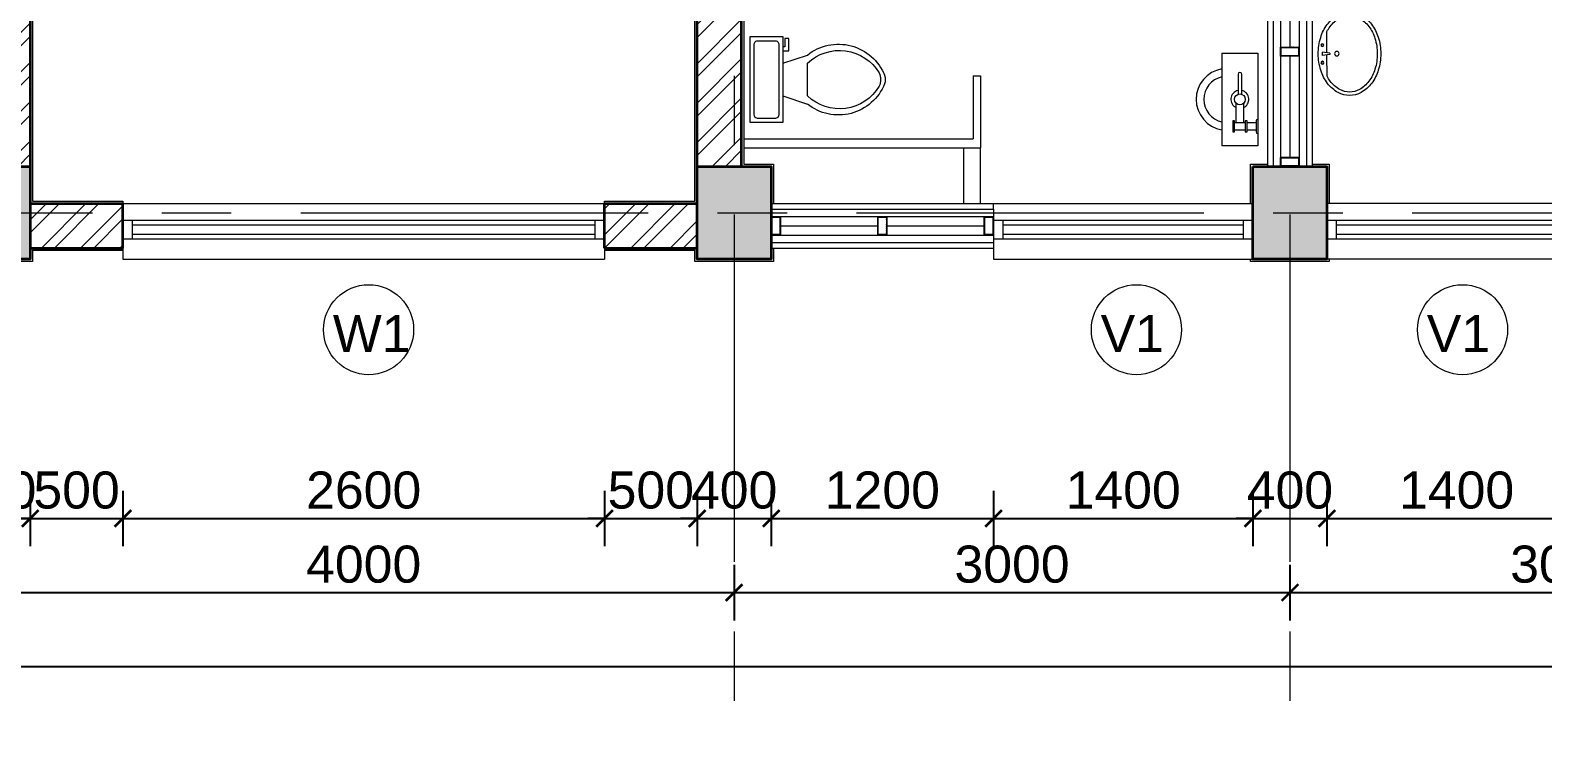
# Model space of a CAD drawing. Header units: inches. Extents: x 527934 to 2134587, y -408734 to 227304.
# Drawn here: x 1423262 to 1431427, y -162755 to -158919 of the extents above; entities that cross this region are included whole.
import ezdxf

# ---------------------------------------------------------------- set-up
doc = ezdxf.new("R2010")
doc.units = ezdxf.units.IN
doc.header["$MEASUREMENT"] = 0
doc.linetypes.add('CENTER', pattern=[2, 1.25, -0.25, 0.25, -0.25])
for name, color, linetype, lineweight in [('centre line', 1, 'CENTER', 9), ('dim', 253, 'Continuous', 9), ('furniture', 253, 'Continuous', 5), ('hatch', 250, 'Continuous', 5), ('hatch - general', 252, 'Continuous', 5), ('hatch 2', 251, 'Continuous', 5), ('metal', 40, 'Continuous', 18), ('partition wall', 5, 'Continuous', 20), ('partition wall-brick', 40, 'Continuous', 20), ('plaster line', 253, 'Continuous', 5), ('sill', 253, 'Continuous', 13), ('text', 7, 'Continuous', 13), ('wall - brick', 30, 'Continuous', 35), ('window', 1, 'Continuous', 15)]:
    doc.layers.add(name, color=color, linetype=linetype, lineweight=lineweight)
doc.styles.add('ATTR', font='romans.shx', dxfattribs={"width": 0.8, "height": 1.2})
doc.styles.get("Standard").update_dxf_attribs({"font": 'arial.ttf'})
doc.styles.add('style1', font='arial.ttf')
doc.linetypes.add('BATTING', pattern='A,0.0001,-0.1,[134,ltypeshp.shx,S=0.1,R=0,X=-0.1,Y=0],-0.2,[134,ltypeshp.shx,S=0.1,R=180,X=0.1,Y=0],-0.1', length=0.4001)
doc.dimstyles.new('dim 100', dxfattribs={"dimtxt": 200, "dimasz": 90, "dimexe": 150, "dimexo": 150, "dimgap": 50, "dimtad": 1, "dimdec": 0, "dimzin": 0, "dimdsep": 46, "dimtxsty": 'Standard', "dimblk": 'ARCHTICK', "dimcen": 100, "dimdle": 150, "dimazin": 0, "dimtfac": 1, "dimtdec": 0, "dimtix": 1, "dimtmove": 2, "dimatfit": 3, "dimfxl": 150, "dimfxlon": 1, "dimtolj": 1, "dimtzin": 0, "dimarcsym": 0})
pattern_1 = [(45, (-719819.97, 17276.17), (-106.066017, 106.066017), []), (45, (-719749.25, 17276.17), (-106.066017, 106.066017), [])]

# ---------------------------------------------------------------- blocks, each defined once
blk = doc.blocks.new('WINDOW 1')
at = {"layer": 'window'}
for p, q in [((2122081.7, -84476), (2124681.7, -84476)), ((2122131.7, -84476), (2122131.7, -84576)), ((2122131.7, -84501), (2124631.7, -84501)), ((2122081.7, -84576), (2124681.7, -84576)), ((2122131.7, -84551), (2124631.7, -84551))]:
    blk.add_line(p, q, dxfattribs=at)
at = {"layer": 'window', "ltscale": 400}
blk.add_line((2124631.7, -84576), (2124631.7, -84476), dxfattribs=at)
blk = doc.blocks.new('A$C469E363F')
at = {"color": 0}
for p, q in [((-0.65, 5.39), (-5.48, 5.4)), ((0, 6.38), (-0.79, 6.38)), ((-0.56, 4.75), (-0.79, 6.38)), ((-0.56, 4.75), (-0.24, 4.75)), ((-0.24, 4.75), (0, 6.38)), ((4.68, 5.37), (-0.14, 5.38))]:
    blk.add_line(p, q, dxfattribs=at)
blk.add_lwpolyline([(-0.44, -6.9, 0.075445), (3.31, -6.34, 0.085783), (6.29, -4.83, 0.10607), (8.41, -2.41, 0.126822), (9.09, 0.21, 0.126822), (8.43, 2.82, 0.10607), (6.32, 5.26, 0.085783), (3.35, 6.79, 0.075445), (-0.39, 7.37, 0.075445), (-4.15, 6.81, 0.085783), (-7.12, 5.3, 0.10607), (-9.24, 2.88, 0.126822), (-9.93, 0.26, 0.126822), (-9.26, -2.35, 0.10607), (-7.16, -4.79, 0.085783), (-4.19, -6.32, 0.075445)], format="xyb", close=True, dxfattribs=at)
for points in [[(-5.48, 5.4, 0.038366), (-6.65, 4.66, 0.10607), (-8.55, 2.49, 0.126822), (-9.13, 0.26, 0.126822), (-8.56, -1.97, 0.10607), (-6.68, -4.16, 0.085783), (-3.95, -5.56, 0.075445), (-0.44, -6.11, 0.075445)], [(-0.44, -6.11, 0.075445), (3.08, -5.58, 0.085783), (5.82, -4.19, 0.10607), (7.72, -2.02, 0.126822), (8.3, 0.21, 0.126822), (7.73, 2.44, 0.10607), (5.85, 4.62, 0.038366), (4.68, 5.37, 0.075445)]]:
    blk.add_lwpolyline(points, format="xyb", dxfattribs=at)
for centre, radius in [((-2.41, 6.44), 0.316), ((-2.41, 6.44), 0.276), ((-0.46, 3.13), 0.515), ((1.61, 6.43), 0.316), ((1.61, 6.43), 0.263)]:
    blk.add_circle(centre, radius, dxfattribs=at)
blk = doc.blocks.new('Tank Toilet 3 PV')
for p, q in [((9.5, -6), (9.5, -2)), ((-10, -8.5), (-8, -8.5)), ((-10, -9.5), (-10, -8.5)), ((-7, -9.5), (-10, -9.5)), ((-8, -8.5), (-8, -8)), ((-7, -8), (-7, -9.5)), ((-4, -8), (-6, -14)), ((4, -8), (6, -14)), ((4, -14), (-4, -14))]:
    blk.add_line(p, q)
blk.add_lwpolyline([(10.5, -8), (10.5, 0), (-10.5, 0), (-10.5, -8)], close=True)
for points in [[(-9.5, -2), (-9.5, -6)], [(8.5, -1), (-8.5, -1)], [(-8.5, -7), (8.5, -7)]]:
    blk.add_lwpolyline(points)
for centre, radius, start, end in [((-8.62, -1.88), 0.884, 81.8699, 188.1301), ((8.62, -1.88), 0.884, 351.8699, 98.1301), ((-8.62, -6.12), 0.884, 171.8699, 278.1301), ((8.62, -6.12), 0.884, 261.8699, 8.1301), ((3.52, -21.58), 12.17, 141.4691, 247.9714), ((4.2, -21.82), 11.33, 136.3677, 238.9468), ((-3.52, -21.58), 12.17, 292.0284, 38.5307), ((-4.2, -21.82), 11.33, 301.053, 43.6321), ((0, -27.88), 4, 245.7318, 294.2682), ((0, -29), 4, 254.8605, 285.1395)]:
    blk.add_arc(centre, radius, start, end)
at = {"style": 'ATTR', "width": 0.8, "flags": 9}
blk.add_attdef('ESTCODE', (0, 0), '', height=0.000000846, dxfattribs=at)
blk = doc.blocks.new('Urinal Toilet 1 PV')
for p, q in [((3.85, 0), (6.65, 0)), ((0.773, -2.7999), (4.55, -2.7999)), ((4.2, -0.3499), (6.3, -0.3499)), ((4.2, -2.0999), (4.2, -2.45)), ((6.3, -2.0999), (4.2, -2.0999)), ((4.2, -2.45), (6.3, -2.45)), ((4.55, -0.3499), (4.55, -2.0999)), ((4.55, -2.45), (4.55, -4.5499)), ((5.95, -2.0999), (5.95, -0.3499)), ((5.95, -4.5499), (5.95, -2.45)), ((6.3, -2.45), (6.3, -2.0999)), ((-0.98, -3.15), (-4.9, -3.15)), ((-4.9, -3.8499), (-0.98, -3.8499)), ((4.55, -4.2), (0.784, -4.2)), ((4.2, -4.5499), (4.2, -4.9)), ((6.3, -4.5499), (4.2, -4.5499)), ((4.2, -4.9), (6.3, -4.9)), ((6.3, -4.9), (6.3, -4.5499)), ((-9, -7), (9, -7))]:
    blk.add_line(p, q)
blk.add_lwpolyline([(-9, -7), (-9, 0), (9, 0), (9, -7)])
blk.add_circle((0, -3.5), 1.05)
for centre, radius, start, end in [((4.216, 0.0154), 0.3657, 182.4084, 267.5916), ((6.285, 0.0154), 0.3657, 272.4084, 357.5916), ((0, -3.5), 1.75, 22.85047, 168.577), ((-4.9, -3.5), 0.35, 90, 270), ((0, -3.5), 1.75, 191.8763, 336.5863), ((0, -6), 6, 189.7326, 350.4409), ((0, -6), 4.5, 192.8398, 347.201)]:
    blk.add_arc(centre, radius, start, end)
at = {"style": 'ATTR', "width": 0.8, "flags": 9}
blk.add_attdef('ESTCODE', (0, 0), '', height=0.00000036, dxfattribs=at)
blk = doc.blocks.new('_ArchTick')
at = {"color": 0, "linetype": 'ByBlock', "const_width": 0.15}
blk.add_lwpolyline([(-0.5, -0.5), (0.5, 0.5)], dxfattribs=at)
blk = doc.blocks.new('*D2975')
at = {"layer": 'Defpoints', "color": 0, "ltscale": 400}
for p in [(1401861.7, -160154.6), (1433261.7, -160154.6), (1433261.7, -162354.6)]:
    blk.add_point(p, dxfattribs=at)
at = {"layer": 'dim', "color": 0, "lineweight": -2, "ltscale": 400}
for p, q in [((1401861.7, -162204.6), (1401861.7, -162504.6)), ((1433261.7, -162204.6), (1433261.7, -162504.6)), ((1401711.7, -162354.6), (1433411.7, -162354.6))]:
    blk.add_line(p, q, dxfattribs=at)
at = {"layer": 'dim', "color": 0, "lineweight": -2, "ltscale": 400, "xscale": 90, "yscale": 90, "zscale": 90, "rotation": 180}
blk.add_blockref('_ArchTick', (1401861.7, -162354.6), dxfattribs=at)
at = {"layer": 'dim', "color": 0, "lineweight": -2, "ltscale": 400, "xscale": 90, "yscale": 90, "zscale": 90}
blk.add_blockref('_ArchTick', (1433261.7, -162354.6), dxfattribs=at)
at = {"layer": 'dim', "color": 0, "ltscale": 400, "insert": (1417561.7, -162202.4), "char_height": 200, "attachment_point": 5}
blk.add_mtext('\\A1;31400', dxfattribs=at)
blk = doc.blocks.new('*D2982')
at = {"layer": 'Defpoints', "color": 0, "ltscale": 400}
for p in [(1423061.7, -160154.6), (1427061.7, -160154.6), (1427061.7, -161954.6)]:
    blk.add_point(p, dxfattribs=at)
at = {"layer": 'dim', "color": 0, "lineweight": -2, "ltscale": 400}
for p, q in [((1423061.7, -161804.6), (1423061.7, -162104.6)), ((1427061.7, -161804.6), (1427061.7, -162104.6)), ((1422911.7, -161954.6), (1427211.7, -161954.6))]:
    blk.add_line(p, q, dxfattribs=at)
at = {"layer": 'dim', "color": 0, "lineweight": -2, "ltscale": 400, "xscale": 90, "yscale": 90, "zscale": 90, "rotation": 180}
blk.add_blockref('_ArchTick', (1423061.7, -161954.6), dxfattribs=at)
at = {"layer": 'dim', "color": 0, "lineweight": -2, "ltscale": 400, "xscale": 90, "yscale": 90, "zscale": 90}
blk.add_blockref('_ArchTick', (1427061.7, -161954.6), dxfattribs=at)
at = {"layer": 'dim', "color": 0, "ltscale": 400, "insert": (1425061.7, -161802.5), "char_height": 200, "attachment_point": 5}
blk.add_mtext('\\A1;4000', dxfattribs=at)
blk = doc.blocks.new('*D2983')
at = {"layer": 'Defpoints', "color": 0, "ltscale": 400}
for p in [(1427061.7, -160154.6), (1430061.7, -160154.6), (1430061.7, -161954.6)]:
    blk.add_point(p, dxfattribs=at)
at = {"layer": 'dim', "color": 0, "lineweight": -2, "ltscale": 400}
for p, q in [((1427061.7, -161804.6), (1427061.7, -162104.6)), ((1430061.7, -161804.6), (1430061.7, -162104.6)), ((1426911.7, -161954.6), (1430211.7, -161954.6))]:
    blk.add_line(p, q, dxfattribs=at)
at = {"layer": 'dim', "color": 0, "lineweight": -2, "ltscale": 400, "xscale": 90, "yscale": 90, "zscale": 90, "rotation": 180}
blk.add_blockref('_ArchTick', (1427061.7, -161954.6), dxfattribs=at)
at = {"layer": 'dim', "color": 0, "lineweight": -2, "ltscale": 400, "xscale": 90, "yscale": 90, "zscale": 90}
blk.add_blockref('_ArchTick', (1430061.7, -161954.6), dxfattribs=at)
at = {"layer": 'dim', "color": 0, "ltscale": 400, "insert": (1428561.7, -161802.4), "char_height": 200, "attachment_point": 5}
blk.add_mtext('\\A1;3000', dxfattribs=at)
blk = doc.blocks.new('*D2984')
at = {"layer": 'Defpoints', "color": 0, "ltscale": 400}
for p in [(1430061.7, -160154.6), (1433061.7, -160154.6), (1433061.7, -161954.6)]:
    blk.add_point(p, dxfattribs=at)
at = {"layer": 'dim', "color": 0, "lineweight": -2, "ltscale": 400}
for p, q in [((1430061.7, -161804.6), (1430061.7, -162104.6)), ((1433061.7, -161804.6), (1433061.7, -162104.6)), ((1429911.7, -161954.6), (1433211.7, -161954.6))]:
    blk.add_line(p, q, dxfattribs=at)
at = {"layer": 'dim', "color": 0, "lineweight": -2, "ltscale": 400, "xscale": 90, "yscale": 90, "zscale": 90, "rotation": 180}
blk.add_blockref('_ArchTick', (1430061.7, -161954.6), dxfattribs=at)
at = {"layer": 'dim', "color": 0, "lineweight": -2, "ltscale": 400, "xscale": 90, "yscale": 90, "zscale": 90}
blk.add_blockref('_ArchTick', (1433061.7, -161954.6), dxfattribs=at)
at = {"layer": 'dim', "color": 0, "ltscale": 400, "insert": (1431561.7, -161802.4), "char_height": 200, "attachment_point": 5}
blk.add_mtext('\\A1;3000', dxfattribs=at)
blk = doc.blocks.new('*D2999')
at = {"layer": 'Defpoints', "color": 0, "ltscale": 400}
for p in [(1422861.7, -160154.6), (1423261.7, -160154.6), (1423261.7, -161554.6)]:
    blk.add_point(p, dxfattribs=at)
at = {"layer": 'dim', "color": 0, "lineweight": -2, "ltscale": 400}
for p, q in [((1422861.7, -161404.6), (1422861.7, -161704.6)), ((1423261.7, -161404.6), (1423261.7, -161704.6)), ((1422861.7, -161554.6), (1422771.7, -161554.6)), ((1422861.7, -161554.6), (1423261.7, -161554.6)), ((1423261.7, -161554.6), (1423351.7, -161554.6))]:
    blk.add_line(p, q, dxfattribs=at)
at = {"layer": 'dim', "color": 0, "lineweight": -2, "ltscale": 400, "xscale": 90, "yscale": 90, "zscale": 90}
blk.add_blockref('_ArchTick', (1422861.7, -161554.6), dxfattribs=at)
at = {"layer": 'dim', "color": 0, "lineweight": -2, "ltscale": 400, "xscale": 90, "yscale": 90, "zscale": 90, "rotation": 180}
blk.add_blockref('_ArchTick', (1423261.7, -161554.6), dxfattribs=at)
at = {"layer": 'dim', "color": 0, "ltscale": 400, "insert": (1423061.7, -161402.5), "char_height": 200, "attachment_point": 5}
blk.add_mtext('\\A1;400', dxfattribs=at)
blk = doc.blocks.new('*D3000')
at = {"layer": 'Defpoints', "color": 0, "ltscale": 400}
for p in [(1423761.7, -160094.6), (1423261.7, -160154.6), (1423761.7, -161554.6)]:
    blk.add_point(p, dxfattribs=at)
at = {"layer": 'dim', "color": 0, "lineweight": -2, "ltscale": 400}
for p, q in [((1423261.7, -161404.6), (1423261.7, -161704.6)), ((1423761.7, -161404.6), (1423761.7, -161704.6)), ((1423261.7, -161554.6), (1423171.7, -161554.6)), ((1423261.7, -161554.6), (1423761.7, -161554.6)), ((1423761.7, -161554.6), (1423851.7, -161554.6))]:
    blk.add_line(p, q, dxfattribs=at)
at = {"layer": 'dim', "color": 0, "lineweight": -2, "ltscale": 400, "xscale": 90, "yscale": 90, "zscale": 90}
blk.add_blockref('_ArchTick', (1423261.7, -161554.6), dxfattribs=at)
at = {"layer": 'dim', "color": 0, "lineweight": -2, "ltscale": 400, "xscale": 90, "yscale": 90, "zscale": 90, "rotation": 180}
blk.add_blockref('_ArchTick', (1423761.7, -161554.6), dxfattribs=at)
at = {"layer": 'dim', "color": 0, "ltscale": 400, "insert": (1423511.7, -161402.5), "char_height": 200, "attachment_point": 5}
blk.add_mtext('\\A1;500', dxfattribs=at)
blk = doc.blocks.new('*D3001')
at = {"layer": 'Defpoints', "color": 0, "ltscale": 400}
for p in [(1423761.7, -160094.6), (1426361.7, -160094.6), (1426361.7, -161554.6)]:
    blk.add_point(p, dxfattribs=at)
at = {"layer": 'dim', "color": 0, "lineweight": -2, "ltscale": 400}
for p, q in [((1423761.7, -161404.6), (1423761.7, -161704.6)), ((1426361.7, -161404.6), (1426361.7, -161704.6)), ((1423611.7, -161554.6), (1426511.7, -161554.6))]:
    blk.add_line(p, q, dxfattribs=at)
at = {"layer": 'dim', "color": 0, "lineweight": -2, "ltscale": 400, "xscale": 90, "yscale": 90, "zscale": 90, "rotation": 180}
blk.add_blockref('_ArchTick', (1423761.7, -161554.6), dxfattribs=at)
at = {"layer": 'dim', "color": 0, "lineweight": -2, "ltscale": 400, "xscale": 90, "yscale": 90, "zscale": 90}
blk.add_blockref('_ArchTick', (1426361.7, -161554.6), dxfattribs=at)
at = {"layer": 'dim', "color": 0, "ltscale": 400, "insert": (1425061.7, -161402.5), "char_height": 200, "attachment_point": 5}
blk.add_mtext('\\A1;2600', dxfattribs=at)
blk = doc.blocks.new('*D3002')
at = {"layer": 'Defpoints', "color": 0, "ltscale": 400}
for p in [(1426361.7, -160094.6), (1426861.7, -160094.6), (1426861.7, -161554.6)]:
    blk.add_point(p, dxfattribs=at)
at = {"layer": 'dim', "color": 0, "lineweight": -2, "ltscale": 400}
for p, q in [((1426361.7, -161404.6), (1426361.7, -161704.6)), ((1426861.7, -161404.6), (1426861.7, -161704.6)), ((1426361.7, -161554.6), (1426271.7, -161554.6)), ((1426361.7, -161554.6), (1426861.7, -161554.6)), ((1426861.7, -161554.6), (1426951.7, -161554.6))]:
    blk.add_line(p, q, dxfattribs=at)
at = {"layer": 'dim', "color": 0, "lineweight": -2, "ltscale": 400, "xscale": 90, "yscale": 90, "zscale": 90}
blk.add_blockref('_ArchTick', (1426361.7, -161554.6), dxfattribs=at)
at = {"layer": 'dim', "color": 0, "lineweight": -2, "ltscale": 400, "xscale": 90, "yscale": 90, "zscale": 90, "rotation": 180}
blk.add_blockref('_ArchTick', (1426861.7, -161554.6), dxfattribs=at)
at = {"layer": 'dim', "color": 0, "ltscale": 400, "insert": (1426611.7, -161402.5), "char_height": 200, "attachment_point": 5}
blk.add_mtext('\\A1;500', dxfattribs=at)
blk = doc.blocks.new('*D3003')
at = {"layer": 'Defpoints', "color": 0, "ltscale": 400}
for p in [(1426861.7, -160094.6), (1427261.7, -160154.6), (1427261.7, -161554.6)]:
    blk.add_point(p, dxfattribs=at)
at = {"layer": 'dim', "color": 0, "lineweight": -2, "ltscale": 400}
for p, q in [((1426861.7, -161404.6), (1426861.7, -161704.6)), ((1427261.7, -161404.6), (1427261.7, -161704.6)), ((1426861.7, -161554.6), (1426771.7, -161554.6)), ((1426861.7, -161554.6), (1427261.7, -161554.6)), ((1427261.7, -161554.6), (1427351.7, -161554.6))]:
    blk.add_line(p, q, dxfattribs=at)
at = {"layer": 'dim', "color": 0, "lineweight": -2, "ltscale": 400, "xscale": 90, "yscale": 90, "zscale": 90}
blk.add_blockref('_ArchTick', (1426861.7, -161554.6), dxfattribs=at)
at = {"layer": 'dim', "color": 0, "lineweight": -2, "ltscale": 400, "xscale": 90, "yscale": 90, "zscale": 90, "rotation": 180}
blk.add_blockref('_ArchTick', (1427261.7, -161554.6), dxfattribs=at)
at = {"layer": 'dim', "color": 0, "ltscale": 400, "insert": (1427061.7, -161402.5), "char_height": 200, "attachment_point": 5}
blk.add_mtext('\\A1;400', dxfattribs=at)
blk = doc.blocks.new('*D3004')
at = {"layer": 'Defpoints', "color": 0, "ltscale": 400}
for p in [(1429861.7, -160154.6), (1430261.7, -160154.6), (1430261.7, -161554.6)]:
    blk.add_point(p, dxfattribs=at)
at = {"layer": 'dim', "color": 0, "lineweight": -2, "ltscale": 400}
for p, q in [((1429861.7, -161404.6), (1429861.7, -161704.6)), ((1430261.7, -161404.6), (1430261.7, -161704.6)), ((1429861.7, -161554.6), (1429771.7, -161554.6)), ((1429861.7, -161554.6), (1430261.7, -161554.6)), ((1430261.7, -161554.6), (1430351.7, -161554.6))]:
    blk.add_line(p, q, dxfattribs=at)
at = {"layer": 'dim', "color": 0, "lineweight": -2, "ltscale": 400, "xscale": 90, "yscale": 90, "zscale": 90}
blk.add_blockref('_ArchTick', (1429861.7, -161554.6), dxfattribs=at)
at = {"layer": 'dim', "color": 0, "lineweight": -2, "ltscale": 400, "xscale": 90, "yscale": 90, "zscale": 90, "rotation": 180}
blk.add_blockref('_ArchTick', (1430261.7, -161554.6), dxfattribs=at)
at = {"layer": 'dim', "color": 0, "ltscale": 400, "insert": (1430061.7, -161402.5), "char_height": 200, "attachment_point": 5}
blk.add_mtext('\\A1;400', dxfattribs=at)
blk = doc.blocks.new('2X4')
at = {"layer": 'hatch 2'}
h = blk.add_hatch(dxfattribs=at)
h.set_pattern_fill('ANSI31', color=256, scale=20)
h.set_pattern_definition([(45, (0, 0), (-1.767766953, 1.767766953), [])])
h.paths.add_polyline_path([(5938822.1, -146996.9), (5938776.1, -146996.9, 0.414214), (5938774.1, -146998.9), (5938774.1, -147046.9), (5938777.3, -147046.9), (5938777.3, -147000.1), (5938820.9, -147000.1), (5938820.9, -147046.9), (5938824.1, -147046.9), (5938824.1, -146998.9, 0.414214)])
h.paths.add_polyline_path([(5938777.3, -147046.9), (5938774.1, -147046.9), (5938774.1, -147094.9, 0.414214), (5938776.1, -147096.9), (5938822.1, -147096.9, 0.414218), (5938824.1, -147094.9), (5938824.1, -147046.9), (5938820.9, -147046.9), (5938820.9, -147093.7), (5938777.3, -147093.7)])
at = {"layer": 'metal'}
blk.add_lwpolyline([(5938776.1, -147096.9), (5938822.1, -147096.9, 0.414214), (5938824.1, -147094.9), (5938824.1, -146998.9, 0.414214), (5938822.1, -146996.9), (5938776.1, -146996.9, 0.414214), (5938774.1, -146998.9), (5938774.1, -147094.9, 0.414214)], format="xyb", close=True, dxfattribs=at)
blk.add_lwpolyline([(5938777.3, -147093.7), (5938820.9, -147093.7), (5938820.9, -147000.1), (5938777.3, -147000.1)], close=True, dxfattribs=at)
blk = doc.blocks.new('*D3090')
at = {"layer": 'Defpoints', "color": 0, "ltscale": 400}
for p in [(1428461.7, -160064.6), (1427261.7, -160154.6), (1428461.7, -161554.6)]:
    blk.add_point(p, dxfattribs=at)
at = {"layer": 'dim', "color": 0, "lineweight": -2, "ltscale": 400}
for p, q in [((1427261.7, -161404.6), (1427261.7, -161704.6)), ((1428461.7, -161404.6), (1428461.7, -161704.6)), ((1427111.7, -161554.6), (1428611.7, -161554.6))]:
    blk.add_line(p, q, dxfattribs=at)
at = {"layer": 'dim', "color": 0, "lineweight": -2, "ltscale": 400, "xscale": 90, "yscale": 90, "zscale": 90, "rotation": 180}
blk.add_blockref('_ArchTick', (1427261.7, -161554.6), dxfattribs=at)
at = {"layer": 'dim', "color": 0, "lineweight": -2, "ltscale": 400, "xscale": 90, "yscale": 90, "zscale": 90}
blk.add_blockref('_ArchTick', (1428461.7, -161554.6), dxfattribs=at)
at = {"layer": 'dim', "color": 0, "ltscale": 400, "insert": (1427861.7, -161402.5), "char_height": 200, "attachment_point": 5}
blk.add_mtext('\\A1;1200', dxfattribs=at)
blk = doc.blocks.new('*D3091')
at = {"layer": 'Defpoints', "color": 0, "ltscale": 400}
for p in [(1428461.7, -160064.6), (1429861.7, -160154.6), (1429861.7, -161554.6)]:
    blk.add_point(p, dxfattribs=at)
at = {"layer": 'dim', "color": 0, "lineweight": -2, "ltscale": 400}
for p, q in [((1428461.7, -161404.6), (1428461.7, -161704.6)), ((1429861.7, -161404.6), (1429861.7, -161704.6)), ((1428311.7, -161554.6), (1430011.7, -161554.6))]:
    blk.add_line(p, q, dxfattribs=at)
at = {"layer": 'dim', "color": 0, "lineweight": -2, "ltscale": 400, "xscale": 90, "yscale": 90, "zscale": 90, "rotation": 180}
blk.add_blockref('_ArchTick', (1428461.7, -161554.6), dxfattribs=at)
at = {"layer": 'dim', "color": 0, "lineweight": -2, "ltscale": 400, "xscale": 90, "yscale": 90, "zscale": 90}
blk.add_blockref('_ArchTick', (1429861.7, -161554.6), dxfattribs=at)
at = {"layer": 'dim', "color": 0, "ltscale": 400, "insert": (1429161.7, -161402.5), "char_height": 200, "attachment_point": 5}
blk.add_mtext('\\A1;1400', dxfattribs=at)
blk = doc.blocks.new('*D3092')
at = {"layer": 'Defpoints', "color": 0, "ltscale": 400}
for p in [(1430261.7, -160154.6), (1431661.7, -160154.6), (1431661.7, -161554.6)]:
    blk.add_point(p, dxfattribs=at)
at = {"layer": 'dim', "color": 0, "lineweight": -2, "ltscale": 400}
for p, q in [((1430261.7, -161404.6), (1430261.7, -161704.6)), ((1431661.7, -161404.6), (1431661.7, -161704.6)), ((1430111.7, -161554.6), (1431811.7, -161554.6))]:
    blk.add_line(p, q, dxfattribs=at)
at = {"layer": 'dim', "color": 0, "lineweight": -2, "ltscale": 400, "xscale": 90, "yscale": 90, "zscale": 90, "rotation": 180}
blk.add_blockref('_ArchTick', (1430261.7, -161554.6), dxfattribs=at)
at = {"layer": 'dim', "color": 0, "lineweight": -2, "ltscale": 400, "xscale": 90, "yscale": 90, "zscale": 90}
blk.add_blockref('_ArchTick', (1431661.7, -161554.6), dxfattribs=at)
at = {"layer": 'dim', "color": 0, "ltscale": 400, "insert": (1430961.7, -161402.5), "char_height": 200, "attachment_point": 5}
blk.add_mtext('\\A1;1400', dxfattribs=at)

msp = doc.modelspace()

# ---------------------------------------------------------------- hatches: boundary and pattern name
at = {"layer": 'hatch', "ltscale": 400}
h = msp.add_hatch(dxfattribs=at)
h.set_pattern_fill('ANSI32', color=256, scale=400)
h.set_pattern_definition(pattern_1)
h.paths.add_polyline_path([(1423261.7, -154754.6), (1423061.7, -154754.6), (1423061.7, -159654.6), (1423261.7, -159654.6)])
h.paths.add_polyline_path([(1423021.7, -159654.6), (1423061.7, -159654.6), (1423061.7, -154754.6), (1423021.7, -154754.6)])
h.paths.add_polyline_path([(1427061.7, -154754.6), (1426861.7, -154754.6), (1426861.7, -159654.6), (1427061.7, -159654.6)])
h.paths.add_polyline_path([(1427061.7, -159654.6), (1427101.7, -159654.6), (1427101.7, -154754.6), (1427061.7, -154754.6)])
h = msp.add_hatch(dxfattribs=at)
h.set_pattern_fill('ANSI32', color=256, scale=400)
h.set_pattern_definition(pattern_1)
h.paths.add_polyline_path([(1423761.7, -160094.6), (1423761.7, -159904.6), (1423261.7, -159904.6), (1423261.7, -160094.6)])
h.paths.add_polyline_path([(1423761.7, -159904.6), (1423761.7, -159854.6), (1423261.7, -159854.6), (1423261.7, -159904.6)])
h.paths.add_polyline_path([(1426861.7, -160094.6), (1426861.7, -159904.6), (1426361.7, -159904.6), (1426361.7, -160094.6)])
h.paths.add_polyline_path([(1426361.7, -159854.6), (1426361.7, -159904.6), (1426861.7, -159904.6), (1426861.7, -159854.6)])
at = {"layer": 'hatch - general'}
h = msp.add_hatch(dxfattribs=at)
h.set_pattern_fill('AR-CONC', color=256, scale=15)
h.set_pattern_definition([(50, (-719819.97, -60048.64), (107.5890274, -9.4128202), [11.25, -123.75]), (355, (-719819.97, -60048.64), (-20.8127, 112.82882), [9, -99]), (100.4514445, (-719811, -60049.42), (86.776327, 103.4159986), [9.561029, -105.171317]), (46.1842, (-719819.97, -60018.64), (160.0862, -24.827892), [16.875, -185.625]), (96.6356355, (-719806.63, -60020.7), (140.199292, 146.11779), [14.341551, -157.757064]), (351.184164, (-719819.97, -60018.64), (140.199292, 146.11779), [13.5, -148.5]), (21, (-719804.97, -60026.14), (89.5360578, -60.3928336), [11.25, -123.75]), (326, (-719804.97, -60026.14), (36.4973, 108.772507), [9, -99]), (71.451445, (-719797.5, -60031.17), (126.0333565, 48.379673), [9.5610285, -105.171317]), (37.5, (-719819.966, -60048.636), (1.8239783, 49.9340781), [0, -97.8, 0, -100.5, 0, -99.375]), (7.5, (-719819.966, -60048.636), (39.4604306, 59.1617568), [0, -57.3, 0, -95.55, 0, -37.875]), (327.5, (-719853.416, -60048.636), (80.0733654, -3.38323076), [0, -37.5, 0, -117, 0, -155.25]), (317.5, (-719868.416, -60048.636), (87.4779254, 15.0157473), [0, -48.75, 0, -77.7, 0, -110.25])])
h.paths.add_polyline_path([(1402061.7, -159654.6), (1401861.7, -159654.6), (1401861.7, -159904.6), (1402061.7, -159904.6)])
h.paths.add_polyline_path([(1402261.7, -159654.6), (1402061.7, -159654.6), (1402061.7, -159904.6), (1402261.7, -159904.6)])
h.paths.add_polyline_path([(1402261.7, -159904.6), (1402061.7, -159904.6), (1402061.7, -160154.6), (1402261.7, -160154.6)])
h.paths.add_polyline_path([(1402061.7, -159904.6), (1401861.7, -159904.6), (1401861.7, -160154.6), (1402061.7, -160154.6)])
h.paths.add_polyline_path([(1405061.7, -159654.6), (1404861.7, -159654.6), (1404861.7, -159904.6), (1405061.7, -159904.6)])
h.paths.add_polyline_path([(1405261.7, -159654.6), (1405061.7, -159654.6), (1405061.7, -159904.6), (1405261.7, -159904.6)])
h.paths.add_polyline_path([(1405261.7, -159904.6), (1405061.7, -159904.6), (1405061.7, -160154.6), (1405261.7, -160154.6)])
h.paths.add_polyline_path([(1405061.7, -159904.6), (1404861.7, -159904.6), (1404861.7, -160154.6), (1405061.7, -160154.6)])
h.paths.add_polyline_path([(1408061.7, -159654.6), (1407861.7, -159654.6), (1407861.7, -159904.6), (1408061.7, -159904.6)])
h.paths.add_polyline_path([(1408261.7, -159654.6), (1408061.7, -159654.6), (1408061.7, -159904.6), (1408261.7, -159904.6)])
h.paths.add_polyline_path([(1408261.7, -159904.6), (1408061.7, -159904.6), (1408061.7, -160154.6), (1408261.7, -160154.6)])
h.paths.add_polyline_path([(1408061.7, -159904.6), (1407861.7, -159904.6), (1407861.7, -160154.6), (1408061.7, -160154.6)])
h.paths.add_polyline_path([(1411061.7, -159904.6), (1410861.7, -159904.6), (1410861.7, -160154.6), (1411061.7, -160154.6)])
h.paths.add_polyline_path([(1411261.7, -159904.6), (1411061.7, -159904.6), (1411061.7, -160154.6), (1411261.7, -160154.6)])
h.paths.add_polyline_path([(1411261.7, -159654.6), (1411061.7, -159654.6), (1411061.7, -159904.6), (1411261.7, -159904.6)])
h.paths.add_polyline_path([(1411061.7, -159654.6), (1410861.7, -159654.6), (1410861.7, -159904.6), (1411061.7, -159904.6)])
h.paths.add_polyline_path([(1414261.7, -159904.6), (1414061.7, -159904.6), (1414061.7, -160154.6), (1414261.7, -160154.6)])
h.paths.add_polyline_path([(1414061.7, -159904.6), (1413861.7, -159904.6), (1413861.7, -160154.6), (1414061.7, -160154.6)])
h.paths.add_polyline_path([(1414261.7, -159654.6), (1414061.7, -159654.6), (1414061.7, -159904.6), (1414261.7, -159904.6)])
h.paths.add_polyline_path([(1414061.7, -159654.6), (1413861.7, -159654.6), (1413861.7, -159904.6), (1414061.7, -159904.6)])
h.paths.add_polyline_path([(1417261.7, -159904.6), (1417061.7, -159904.6), (1417061.7, -160154.6), (1417261.7, -160154.6)])
h.paths.add_polyline_path([(1417261.7, -159654.6), (1417061.7, -159654.6), (1417061.7, -159904.6), (1417261.7, -159904.6)])
h.paths.add_polyline_path([(1417061.7, -159654.6), (1416861.7, -159654.6), (1416861.7, -159904.6), (1417061.7, -159904.6)])
h.paths.add_polyline_path([(1417061.7, -159904.6), (1416861.7, -159904.6), (1416861.7, -160154.6), (1417061.7, -160154.6)])
h.paths.add_polyline_path([(1420061.7, -159904.6), (1419861.7, -159904.6), (1419861.7, -160154.6), (1420061.7, -160154.6)])
h.paths.add_polyline_path([(1420061.7, -159654.6), (1419861.7, -159654.6), (1419861.7, -159904.6), (1420061.7, -159904.6)])
h.paths.add_polyline_path([(1420261.7, -159654.6), (1420061.7, -159654.6), (1420061.7, -159904.6), (1420261.7, -159904.6)])
h.paths.add_polyline_path([(1420261.7, -159904.6), (1420061.7, -159904.6), (1420061.7, -160154.6), (1420261.7, -160154.6)])
h.paths.add_polyline_path([(1423061.7, -159654.6), (1422861.7, -159654.6), (1422861.7, -159904.6), (1423061.7, -159904.6)])
h.paths.add_polyline_path([(1423261.7, -159654.6), (1423061.7, -159654.6), (1423061.7, -159904.6), (1423261.7, -159904.6)])
h.paths.add_polyline_path([(1423261.7, -159904.6), (1423061.7, -159904.6), (1423061.7, -160154.6), (1423261.7, -160154.6)])
h.paths.add_polyline_path([(1423061.7, -159904.6), (1422861.7, -159904.6), (1422861.7, -160154.6), (1423061.7, -160154.6)])
h.paths.add_polyline_path([(1427261.7, -159904.6), (1427061.7, -159904.6), (1427061.7, -160154.6), (1427261.7, -160154.6)])
h.paths.add_polyline_path([(1427261.7, -159654.6), (1427061.7, -159654.6), (1427061.7, -159904.6), (1427261.7, -159904.6)])
h.paths.add_polyline_path([(1427061.7, -159654.6), (1426861.7, -159654.6), (1426861.7, -159904.6), (1427061.7, -159904.6)])
h.paths.add_polyline_path([(1427061.7, -159904.6), (1426861.7, -159904.6), (1426861.7, -160154.6), (1427061.7, -160154.6)])
h.paths.add_polyline_path([(1430261.7, -159904.6), (1430061.7, -159904.6), (1430061.7, -160154.6), (1430261.7, -160154.6)])
h.paths.add_polyline_path([(1430261.7, -159654.6), (1430061.7, -159654.6), (1430061.7, -159904.6), (1430261.7, -159904.6)])
h.paths.add_polyline_path([(1430061.7, -159654.6), (1429861.7, -159654.6), (1429861.7, -159904.6), (1430061.7, -159904.6)])
h.paths.add_polyline_path([(1430061.7, -159904.6), (1429861.7, -159904.6), (1429861.7, -160154.6), (1430061.7, -160154.6)])
h.paths.add_polyline_path([(1433261.7, -159904.6), (1433061.7, -159904.6), (1433061.7, -160154.6), (1433261.7, -160154.6)])
h.paths.add_polyline_path([(1433261.7, -159654.6), (1433061.7, -159654.6), (1433061.7, -159904.6), (1433261.7, -159904.6)])
h.paths.add_polyline_path([(1433061.7, -159654.6), (1432861.7, -159654.6), (1432861.7, -159904.6), (1433061.7, -159904.6)])
h.paths.add_polyline_path([(1433061.7, -159904.6), (1432861.7, -159904.6), (1432861.7, -160154.6), (1433061.7, -160154.6)])
h.paths.add_polyline_path([(1433261.7, -154254.6), (1433061.7, -154254.6), (1433061.7, -154504.6), (1433261.7, -154504.6)])
h.paths.add_polyline_path([(1433261.7, -154504.6), (1433061.7, -154504.6), (1433061.7, -154754.6), (1433261.7, -154754.6)])
h.paths.add_polyline_path([(1433061.7, -154504.6), (1432861.7, -154504.6), (1432861.7, -154754.6), (1433061.7, -154754.6)])
h.paths.add_polyline_path([(1433061.7, -154254.6), (1432861.7, -154254.6), (1432861.7, -154504.6), (1433061.7, -154504.6)])
h.paths.add_polyline_path([(1430061.7, -154254.6), (1429861.7, -154254.6), (1429861.7, -154504.6), (1430061.7, -154504.6)])
h.paths.add_polyline_path([(1430061.7, -154504.6), (1429861.7, -154504.6), (1429861.7, -154754.6), (1430061.7, -154754.6)])
h.paths.add_polyline_path([(1430261.7, -154254.6), (1430061.7, -154254.6), (1430061.7, -154504.6), (1430261.7, -154504.6)])
h.paths.add_polyline_path([(1430261.7, -154504.6), (1430061.7, -154504.6), (1430061.7, -154754.6), (1430261.7, -154754.6)])
h.paths.add_polyline_path([(1427061.7, -154254.6), (1426861.7, -154254.6), (1426861.7, -154504.6), (1427061.7, -154504.6)])
h.paths.add_polyline_path([(1427261.7, -154254.6), (1427061.7, -154254.6), (1427061.7, -154504.6), (1427261.7, -154504.6)])
h.paths.add_polyline_path([(1427261.7, -154504.6), (1427061.7, -154504.6), (1427061.7, -154754.6), (1427261.7, -154754.6)])
h.paths.add_polyline_path([(1427061.7, -154504.6), (1426861.7, -154504.6), (1426861.7, -154754.6), (1427061.7, -154754.6)])
h.paths.add_polyline_path([(1423061.7, -154254.6), (1422861.7, -154254.6), (1422861.7, -154504.6), (1423061.7, -154504.6)])
h.paths.add_polyline_path([(1423261.7, -154254.6), (1423061.7, -154254.6), (1423061.7, -154504.6), (1423261.7, -154504.6)])
h.paths.add_polyline_path([(1423261.7, -154504.6), (1423061.7, -154504.6), (1423061.7, -154754.6), (1423261.7, -154754.6)])
h.paths.add_polyline_path([(1423061.7, -154504.6), (1422861.7, -154504.6), (1422861.7, -154754.6), (1423061.7, -154754.6)])
h.paths.add_polyline_path([(1420261.7, -154254.6), (1420061.7, -154254.6), (1420061.7, -154504.6), (1420261.7, -154504.6)])
h.paths.add_polyline_path([(1420061.7, -154254.6), (1419861.7, -154254.6), (1419861.7, -154504.6), (1420061.7, -154504.6)])
h.paths.add_polyline_path([(1420061.7, -154504.6), (1419861.7, -154504.6), (1419861.7, -154754.6), (1420061.7, -154754.6)])
h.paths.add_polyline_path([(1420261.7, -154504.6), (1420061.7, -154504.6), (1420061.7, -154754.6), (1420261.7, -154754.6)])
h.paths.add_polyline_path([(1417711, -148001.9), (1419631.2, -148001.9), (1419631.2, -146878.3), (1417711, -146878.3)], flags=9)
h.paths.add_polyline_path([(1413952.3, -148001.9), (1415894.5, -148001.9), (1415894.5, -146878.3), (1413952.3, -146878.3)], flags=9)
h.paths.add_polyline_path([(1409376.8, -148001.9), (1411366.8, -148001.9), (1411366.8, -146878.3), (1409376.8, -146878.3)], flags=9)
h.paths.add_polyline_path([(1403570.3, -147998), (1405793.6, -147998), (1405793.6, -146874.4), (1403570.3, -146874.4)], flags=9)
h.paths.add_polyline_path([(1403329.1, -146164.3), (1403330.6, -146164.3), (1403330.6, -146163.5), (1403329.1, -146163.5)], flags=9)
h.paths.add_polyline_path([(1402851.6, -146533.8), (1402853.1, -146533.8), (1402853.1, -146533), (1402851.6, -146533)], flags=9)

# ---------------------------------------------------------------- linework, layer by layer
at = {"layer": 'centre line', "ltscale": 1500}
for p, q in [((1427061.7, -141914.5), (1427061.7, -162754.6)), ((1430061.7, -141914.5), (1430061.7, -162754.6)), ((1397722, -159904.6), (1435881.7, -159904.6))]:
    msp.add_line(p, q, dxfattribs=at)
at = {"layer": 'dim', "ltscale": 400}
msp.add_line((1423273.7, -160106.6), (1423761.7, -160106.6), dxfattribs=at)
at = {"layer": 'dim'}
for centre in [(1425088.4, -160535.6), (1429233.1, -160535.6), (1430993.9, -160535.6)]:
    msp.add_circle(centre, 242.9, dxfattribs=at)
at = {"layer": 'hatch', "linetype": 'BATTING', "ltscale": 80}
for p, q in [((1430061.7, -158449.6), (1430061.7, -159009.6)), ((1430061.7, -159059.6), (1430061.7, -159604.6)), ((1427311.7, -159974.6), (1427836.7, -159974.6)), ((1427886.7, -159974.6), (1428411.7, -159974.6))]:
    msp.add_line(p, q, dxfattribs=at)
at = {"layer": 'partition wall'}
for p, q in [((1429971.7, -154754.6), (1429971.7, -159654.6)), ((1430011.7, -154754.6), (1430011.7, -159654.6)), ((1430111.7, -154754.6), (1430111.7, -159654.6)), ((1430151.7, -154754.6), (1430151.7, -159654.6)), ((1427261.7, -159884.6), (1428461.7, -159884.6)), ((1427261.7, -159924.6), (1428461.7, -159924.6)), ((1428461.7, -159884.6), (1428461.7, -160064.6)), ((1427261.7, -160024.6), (1428461.7, -160024.6)), ((1427261.7, -160064.6), (1428461.7, -160064.6))]:
    msp.add_line(p, q, dxfattribs=at)
at = {"layer": 'partition wall-brick', "ltscale": 0.5}
for p, q in [((1428351.7, -159164.6), (1428391.7, -159164.6)), ((1428351.7, -159164.6), (1428351.7, -159504.6)), ((1428391.7, -159164.6), (1428391.7, -159554.6)), ((1427113.7, -159504.6), (1428351.7, -159504.6)), ((1427113.7, -159554.6), (1428391.7, -159554.6))]:
    msp.add_line(p, q, dxfattribs=at)
at = {"layer": 'partition wall-brick'}
for p, q in [((1428301.7, -159854.6), (1428301.7, -159554.6)), ((1428391.7, -159854.6), (1428391.7, -159554.6))]:
    msp.add_line(p, q, dxfattribs=at)
at = {"layer": 'plaster line', "ltscale": 400}
for points in [[(1427113.7, -159642.6), (1427273.7, -159642.6), (1427273.7, -159854.6)], [(1429849.7, -159854.6), (1429849.7, -159642.6), (1429941.7, -159642.6)], [(1430181.7, -159642.6), (1430273.7, -159642.6), (1430273.7, -159854.6)], [(1423273.7, -160106.6), (1423273.7, -160166.6), (1422849.7, -160166.6), (1422849.7, -160154.6)], [(1427273.7, -160094.6), (1427273.7, -160166.6), (1426849.7, -160166.6), (1426849.7, -160106.6)], [(1430273.7, -160154.6), (1430273.7, -160166.6), (1429849.7, -160166.6), (1429849.7, -160154.6)]]:
    msp.add_lwpolyline(points, dxfattribs=at)
at = {"layer": 'sill'}
for p, q in [((1429941.7, -154754.6), (1429941.7, -159654.6)), ((1430181.7, -154754.6), (1430181.7, -159654.6)), ((1423761.7, -159842.6), (1423761.7, -159854.6)), ((1423761.7, -159854.6), (1426361.7, -159854.6)), ((1427261.7, -159854.6), (1428461.7, -159854.6)), ((1428461.7, -159854.6), (1429861.7, -159854.6)), ((1428461.7, -159884.6), (1428461.7, -159854.6)), ((1431661.7, -159854.6), (1430261.7, -159854.6)), ((1423761.7, -160094.6), (1423761.7, -160154.6)), ((1426361.7, -160094.6), (1426361.7, -160154.6)), ((1427261.7, -160094.6), (1428461.7, -160094.6)), ((1428461.7, -160064.6), (1428461.7, -160154.6)), ((1423761.7, -160154.6), (1426361.7, -160154.6)), ((1428461.7, -160154.6), (1429861.7, -160154.6)), ((1431661.7, -160154.6), (1430261.7, -160154.6))]:
    msp.add_line(p, q, dxfattribs=at)
at = {"layer": 'sill', "ltscale": 400}
for p, q in [((1426361.7, -159854.6), (1426361.7, -159842.6)), ((1426361.7, -160106.6), (1426849.7, -160106.6))]:
    msp.add_line(p, q, dxfattribs=at)
at = {"layer": 'sill'}
msp.add_lwpolyline([(1421449.7, -154574.6), (1421449.7, -153522.6), (1423273.7, -153522.6), (1423273.7, -159842.6), (1423761.7, -159842.6)], dxfattribs=at)
at = {"layer": 'sill', "ltscale": 400}
for points in [[(1426361.7, -159842.6), (1426849.7, -159842.6), (1426849.7, -154242.6), (1426861.7, -154242.6)], [(1427041.7, -154242.6), (1427273.7, -154242.6), (1427273.7, -154766.6), (1427113.7, -154766.6), (1427113.7, -159642.6)]]:
    msp.add_lwpolyline(points, dxfattribs=at)
at = {"layer": 'wall - brick'}
for p, q in [((1423261.7, -154754.6), (1423261.7, -159654.6)), ((1426861.7, -159654.6), (1426861.7, -154754.6)), ((1427101.7, -159654.6), (1427101.7, -154754.6)), ((1423261.7, -159854.6), (1423761.7, -159854.6)), ((1423761.7, -160094.6), (1423761.7, -159854.6)), ((1426361.7, -159854.6), (1426861.7, -159854.6)), ((1426361.7, -160094.6), (1426361.7, -159854.6)), ((1423261.7, -160094.6), (1423761.7, -160094.6)), ((1426361.7, -160094.6), (1426861.7, -160094.6))]:
    msp.add_line(p, q, dxfattribs=at)
for points in [[(1422861.7, -159654.6), (1423261.7, -159654.6), (1423261.7, -160154.6), (1422861.7, -160154.6)], [(1426861.7, -159654.6), (1427261.7, -159654.6), (1427261.7, -160154.6), (1426861.7, -160154.6)], [(1429861.7, -159654.6), (1430261.7, -159654.6), (1430261.7, -160154.6), (1429861.7, -160154.6)]]:
    msp.add_lwpolyline(points, close=True, dxfattribs=at)
at = {"layer": 'window'}
for p, q in [((1428461.7, -159944.6), (1429861.7, -159944.6)), ((1428511.7, -159944.6), (1428511.7, -160044.6)), ((1430261.7, -159944.6), (1431661.7, -159944.6)), ((1430311.7, -159944.6), (1430311.7, -160044.6)), ((1428511.7, -159969.6), (1429811.7, -159969.6)), ((1428511.7, -160019.6), (1429811.7, -160019.6)), ((1430311.7, -159969.6), (1431611.7, -159969.6)), ((1430311.7, -160019.6), (1431611.7, -160019.6)), ((1428461.7, -160044.6), (1429861.7, -160044.6)), ((1430261.7, -160044.6), (1431661.7, -160044.6))]:
    msp.add_line(p, q, dxfattribs=at)
at = {"layer": 'window', "ltscale": 400}
msp.add_line((1429811.7, -160044.6), (1429811.7, -159944.6), dxfattribs=at)

# ---------------------------------------------------------------- block references
at = {"layer": 'furniture'}
for name, p, xscale, yscale, zscale, rotation in [('A$C469E363F', (1430389.1, -159056.2), -23.65990308903565, 23.65990308903565, 23.65990308903671, 90), ('Tank Toilet 3 PV', (1427147.8, -159185.4), -22.09093047154602, 22.09093047154602, 22.09093047154987, 90), ('Urinal Toilet 1 PV', (1429888.9, -159292.2), 27.77777777778101, 27.77777777778101, 27.77777777777778, 270)]:
    msp.add_blockref(name, p, dxfattribs=dict(at, xscale=xscale, yscale=yscale, zscale=zscale, rotation=rotation))
at = {"layer": 'hatch - general', "xscale": -1}
for p, rotation in [((1283014.8, 5779764.5), 90), ((1283014.8, 5779169.5), 90), ((-4511512.4, -307021.5), 180), ((-4510937.4, -307021.5), 180), ((-4510362.4, -307021.5), 180)]:
    msp.add_blockref('2X4', p, dxfattribs=dict(at, rotation=rotation))
at = {"layer": 'partition wall'}
msp.add_blockref('WINDOW 1', (-698320, -75468.6), dxfattribs=at)

# ---------------------------------------------------------------- texts
at = {"layer": 'text', "style": 'style1'}
for s, p in [('W1', (1424895.4, -160656.7)), ('V1', (1429040.1, -160656.7)), ('V1', (1430800.9, -160656.7))]:
    msp.add_text(s, height=200, dxfattribs=at).set_placement(p)

# ---------------------------------------------------------------- dimensions: what is measured, and where the dimension line sits
at = {"layer": 'dim', "ltscale": 400}
for base, p1, p2, picture, middle in [((1423761.7, -161554.6), (1423261.7, -160154.6), (1423761.7, -160094.6), '*D3000', (1423511.7, -161402.5)), ((1426361.7, -161554.6), (1423761.7, -160094.6), (1426361.7, -160094.6), '*D3001', (1425061.7, -161402.5)), ((1426861.7, -161554.6), (1426361.7, -160094.6), (1426861.7, -160094.6), '*D3002', (1426611.7, -161402.5)), ((1427261.7, -161554.6), (1426861.7, -160094.6), (1427261.7, -160154.6), '*D3003', (1427061.7, -161402.5)), ((1428461.7, -161554.6), (1427261.7, -160154.6), (1428461.7, -160064.6), '*D3090', (1427861.7, -161402.5)), ((1429861.7, -161554.6), (1428461.7, -160064.6), (1429861.7, -160154.6), '*D3091', (1429161.7, -161402.5)), ((1433261.7, -162354.6), (1401861.7, -160154.6), (1433261.7, -160154.6), '*D2975', (1417561.7, -162202.4)), ((1423261.7, -161554.6), (1422861.7, -160154.6), (1423261.7, -160154.6), '*D2999', (1423061.7, -161402.5)), ((1427061.7, -161954.6), (1423061.7, -160154.6), (1427061.7, -160154.6), '*D2982', (1425061.7, -161802.5)), ((1430061.7, -161954.6), (1427061.7, -160154.6), (1430061.7, -160154.6), '*D2983', (1428561.7, -161802.4)), ((1430261.7, -161554.6), (1429861.7, -160154.6), (1430261.7, -160154.6), '*D3004', (1430061.7, -161402.5)), ((1433061.7, -161954.6), (1430061.7, -160154.6), (1433061.7, -160154.6), '*D2984', (1431561.7, -161802.4)), ((1431661.7, -161554.6), (1430261.7, -160154.6), (1431661.7, -160154.6), '*D3092', (1430961.7, -161402.5))]:
    dim = msp.add_linear_dim(base=base, p1=p1, p2=p2, dimstyle='dim 100', override={"dimpost": '\\X'}, dxfattribs=at)
    dim.commit()
    dim.dimension.update_dxf_attribs({"geometry": picture, "text_midpoint": middle})

doc.saveas('drawing.dxf')
